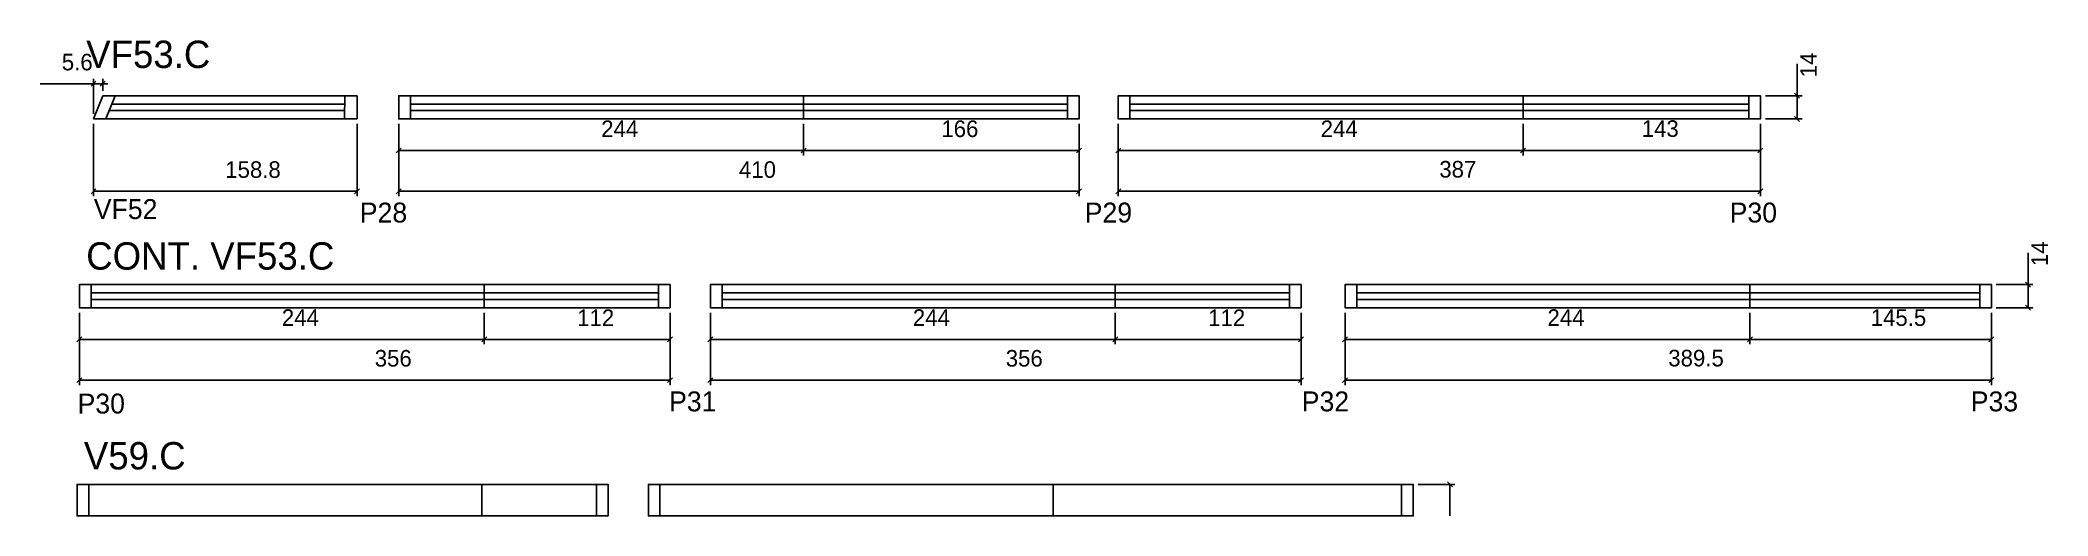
# Model space of a CAD drawing. Header units: metres. Extents: x 4078 to 5288, y -267 to 19.
import ezdxf

# ---------------------------------------------------------------- set-up
doc = ezdxf.new("R2010")
doc.units = ezdxf.units.M
for name, color, linetype in [('5', 7, 'Continuous'), ('COTA', 7, 'Continuous'), ('NOMENCLATURA', 7, 'Continuous'), ('Painéis', 7, 'Continuous'), ('SARR_2.2x7', 7, 'Continuous'), ('SARR_EDITAR', 7, 'Continuous')]:
    doc.layers.add(name, color=color, linetype=linetype)

msp = doc.modelspace()

# ---------------------------------------------------------------- linework, layer by layer
at = {"layer": 'COTA', "color": 4, "lineweight": 25}
for p, q in [((5136.7, -14.1), (5136.7, 5.1)), ((5117.6, -14.1), (5139.7, -14.1)), ((5136.7, -28.1), (5136.7, -14.1)), ((4294, -31.1), (4294, -50.1)), ((4294, -31.1), (4294, -74.7)), ((4538, -31.1), (4538, -50.1)), ((4538, -31.1), (4538, -50.1)), ((4704, -31.1), (4704, -50.1)), ((4704, -31.1), (4704, -74.7)), ((4727.6, -31.1), (4727.6, -50.1)), ((4727.6, -31.1), (4727.6, -74.7)), ((4971.6, -31.1), (4971.6, -50.1)), ((4971.6, -31.1), (4971.6, -50.1)), ((5114.6, -31.1), (5114.6, -50.1)), ((5114.6, -31.1), (5114.6, -74.7)), ((5117.6, -28.1), (5139.7, -28.1)), ((4294, -47.1), (4538, -47.1)), ((4538, -47.1), (4704, -47.1)), ((4727.6, -47.1), (4971.6, -47.1)), ((4971.6, -47.1), (5114.6, -47.1)), ((4294, -71.7), (4704, -71.7)), ((4727.6, -71.7), (5114.6, -71.7)), ((5275.9, -127.9), (5275.9, -108.7)), ((5256.8, -127.9), (5278.9, -127.9)), ((5275.9, -141.9), (5275.9, -127.9)), ((4101.5, -144.9), (4101.5, -163.9)), ((4101.5, -144.9), (4101.5, -188.5)), ((4345.5, -144.9), (4345.5, -163.9)), ((4345.5, -144.9), (4345.5, -163.9)), ((4457.5, -144.9), (4457.5, -163.9)), ((4457.5, -144.9), (4457.5, -188.5)), ((4481.8, -144.9), (4481.8, -163.9)), ((4481.8, -144.9), (4481.8, -188.5)), ((4725.8, -144.9), (4725.8, -163.9)), ((4725.8, -144.9), (4725.8, -163.9)), ((4837.8, -144.9), (4837.8, -163.9)), ((4837.8, -144.9), (4837.8, -188.5)), ((4864.3, -144.9), (4864.3, -163.9)), ((4864.3, -144.9), (4864.3, -188.5)), ((5108.3, -144.9), (5108.3, -163.9)), ((5108.3, -144.9), (5108.3, -163.9)), ((5253.8, -144.9), (5253.8, -163.9)), ((5253.8, -144.9), (5253.8, -188.5)), ((5256.8, -141.9), (5278.9, -141.9)), ((4101.5, -160.9), (4345.5, -160.9)), ((4345.5, -160.9), (4457.5, -160.9)), ((4481.8, -160.9), (4725.8, -160.9)), ((4725.8, -160.9), (4837.8, -160.9)), ((4864.3, -160.9), (5108.3, -160.9)), ((5108.3, -160.9), (5253.8, -160.9)), ((4101.5, -185.5), (4457.5, -185.5)), ((4481.8, -185.5), (4837.8, -185.5)), ((4864.3, -185.5), (5253.8, -185.5)), ((4908.4, -248.3), (4930.5, -248.3)), ((4927.5, -267.3), (4927.5, -248.3))]:
    msp.add_line(p, q, dxfattribs=at)
at = {"layer": 'COTA', "color": 0, "lineweight": 25}
for p, q in [((5138.2, -15.6), (5135.2, -12.6)), ((5135.2, -26.6), (5138.2, -29.6)), ((4295.5, -45.6), (4292.5, -48.6)), ((4536.5, -48.6), (4539.5, -45.6)), ((4539.5, -45.6), (4536.5, -48.6)), ((4702.5, -48.6), (4705.5, -45.6)), ((4729.1, -45.6), (4726.1, -48.6)), ((4970.1, -48.6), (4973.1, -45.6)), ((4973.1, -45.6), (4970.1, -48.6)), ((5113.1, -48.6), (5116.1, -45.6)), ((4295.5, -70.2), (4292.5, -73.2)), ((4702.5, -73.2), (4705.5, -70.2)), ((4729.1, -70.2), (4726.1, -73.2)), ((5113.1, -73.2), (5116.1, -70.2)), ((5277.4, -129.4), (5274.4, -126.4)), ((5274.4, -140.4), (5277.4, -143.4)), ((4103, -159.4), (4100, -162.4)), ((4344, -162.4), (4347, -159.4)), ((4347, -159.4), (4344, -162.4)), ((4456, -162.4), (4459, -159.4)), ((4483.3, -159.4), (4480.3, -162.4)), ((4724.3, -162.4), (4727.3, -159.4)), ((4727.3, -159.4), (4724.3, -162.4)), ((4836.3, -162.4), (4839.3, -159.4)), ((4865.8, -159.4), (4862.8, -162.4)), ((5106.8, -162.4), (5109.8, -159.4)), ((5109.8, -159.4), (5106.8, -162.4)), ((5252.3, -162.4), (5255.3, -159.4)), ((4103, -184), (4100, -187)), ((4456, -187), (4459, -184)), ((4483.3, -184), (4480.3, -187)), ((4836.3, -187), (4839.3, -184)), ((4865.8, -184), (4862.8, -187)), ((5252.3, -187), (5255.3, -184)), ((4929, -249.8), (4926, -246.8))]:
    msp.add_line(p, q, dxfattribs=at)
at = {"layer": 'Painéis', "color": 4, "lineweight": 25}
for p, q in [((4110, -6.9), (4077.9, -6.9)), ((4110, -25.1), (4110, -3.9)), ((4115.6, -6.9), (4110, -6.9)), ((4115.6, -11.1), (4115.6, -3.9)), ((4115.6, -6.9), (4118.6, -6.9)), ((4110, -31.1), (4110, -74.7)), ((4268.9, -31.1), (4268.9, -74.7)), ((4268.9, -71.7), (4110, -71.7))]:
    msp.add_line(p, q, dxfattribs=at)
at = {"layer": 'Painéis', "color": 0, "lineweight": 25}
for p, q in [((4108.5, -8.4), (4111.5, -5.4)), ((4117.1, -5.4), (4114.1, -8.4)), ((4111.5, -70.2), (4108.5, -73.2)), ((4267.4, -73.2), (4270.4, -70.2))]:
    msp.add_line(p, q, dxfattribs=at)
at = {"layer": 'Painéis', "color": 200, "lineweight": 25}
for p, q in [((4115.6, -14.1), (4110, -28.1)), ((4268.9, -14.1), (4115.6, -14.1)), ((4268.9, -28.1), (4268.9, -14.1)), ((4110, -28.1), (4268.9, -28.1))]:
    msp.add_line(p, q, dxfattribs=at)
for points in [[(4538, -28.1), (4294, -28.1), (4294, -14.1), (4538, -14.1)], [(4538, -14.1), (4704, -14.1), (4704, -28.1), (4538, -28.1)], [(4971.6, -28.1), (4727.6, -28.1), (4727.6, -14.1), (4971.6, -14.1)], [(4971.6, -14.1), (5114.6, -14.1), (5114.6, -28.1), (4971.6, -28.1)], [(4345.5, -141.9), (4101.5, -141.9), (4101.5, -127.9), (4345.5, -127.9)], [(4345.5, -127.9), (4457.5, -127.9), (4457.5, -141.9), (4345.5, -141.9)], [(4725.8, -141.9), (4481.8, -141.9), (4481.8, -127.9), (4725.8, -127.9)], [(4725.8, -127.9), (4837.8, -127.9), (4837.8, -141.9), (4725.8, -141.9)], [(5108.3, -141.9), (4864.3, -141.9), (4864.3, -127.9), (5108.3, -127.9)], [(5108.3, -127.9), (5253.8, -127.9), (5253.8, -141.9), (5108.3, -141.9)], [(4344.1, -267.3), (4100.1, -267.3), (4100.1, -248.3), (4344.1, -248.3)], [(4344.1, -248.3), (4420.1, -248.3), (4420.1, -267.3), (4344.1, -267.3)], [(4688.4, -267.3), (4444.4, -267.3), (4444.4, -248.3), (4688.4, -248.3)], [(4688.4, -248.3), (4905.4, -248.3), (4905.4, -267.3), (4688.4, -267.3)]]:
    msp.add_lwpolyline(points, close=True, dxfattribs=at)
at = {"layer": 'SARR_2.2x7', "color": 40, "lineweight": 25}
for p, q in [((4123.1, -14.1), (4117.5, -28.1)), ((4261.3, -28.1), (4261.4, -14.1)), ((4301, -14.1), (4301, -28.1)), ((4697, -14.1), (4697, -28.1)), ((4734.6, -14.1), (4734.6, -28.1)), ((5107.6, -14.1), (5107.6, -28.1)), ((4108.5, -127.9), (4108.5, -141.9)), ((4450.5, -127.9), (4450.5, -141.9)), ((4488.8, -127.9), (4488.8, -141.9)), ((4830.8, -127.9), (4830.8, -141.9)), ((4871.3, -127.9), (4871.3, -141.9)), ((5246.8, -127.9), (5246.8, -141.9)), ((4107.1, -248.3), (4107.1, -267.3)), ((4413.1, -248.3), (4413.1, -267.3)), ((4451.4, -248.3), (4451.4, -267.3)), ((4898.4, -248.3), (4898.4, -267.3))]:
    msp.add_line(p, q, dxfattribs=at)
at = {"layer": 'SARR_EDITAR', "color": 141, "lineweight": 25}
for p, q in [((4119.5, -23.1), (4261.3, -23.1)), ((4261.3, -19.1), (4121.1, -19.1)), ((4301, -19.1), (4538, -19.1)), ((4538, -23.1), (4301, -23.1)), ((4538, -19.1), (4697, -19.1)), ((4697, -23.1), (4538, -23.1)), ((4734.6, -19.1), (4971.6, -19.1)), ((4971.6, -23.1), (4734.6, -23.1)), ((4971.6, -19.1), (5107.6, -19.1)), ((5107.6, -23.1), (4971.6, -23.1)), ((4108.5, -132.9), (4345.5, -132.9)), ((4345.5, -132.9), (4450.5, -132.9)), ((4488.8, -132.9), (4725.8, -132.9)), ((4725.8, -132.9), (4830.8, -132.9)), ((4871.3, -132.9), (5108.3, -132.9)), ((5108.3, -132.9), (5246.8, -132.9)), ((4345.5, -136.9), (4108.5, -136.9)), ((4450.5, -136.9), (4345.5, -136.9)), ((4725.8, -136.9), (4488.8, -136.9)), ((4830.8, -136.9), (4725.8, -136.9)), ((5108.3, -136.9), (4871.3, -136.9)), ((5246.8, -136.9), (5108.3, -136.9))]:
    msp.add_line(p, q, dxfattribs=at)

# ---------------------------------------------------------------- texts
at = {"layer": '5', "color": 5, "lineweight": 25}
for s, p in [('VF52', (4110.2, -88.4)), ('P28', (4270.5, -90.5)), ('P29', (4707.4, -90.5)), ('P30', (5096.1, -90.5)), ('P30', (4100.4, -205.6)), ('P31', (4456.9, -204.3)), ('P32', (4838.2, -204.3)), ('P33', (5241.4, -204.3))]:
    msp.add_text(s, height=12, rotation=360, dxfattribs=at).set_placement(p)
at = {"layer": 'COTA', "color": 240, "lineweight": 25}
for p in [(5148.6, -3), (5287.9, -116.8)]:
    msp.add_text('14', height=10, rotation=90, dxfattribs=at).set_placement(p)
for s, p in [('244', (4416, -39)), ('166', (4621, -39)), ('244', (4849.6, -39)), ('143', (5043.1, -38.9)), ('410', (4499, -63.6)), ('387', (4921.1, -63.4)), ('244', (4223.5, -152.8)), ('112', (4401.5, -152.9)), ('244', (4603.8, -152.8)), ('112', (4781.8, -152.9)), ('244', (4986.3, -152.8)), ('145.5', (5181.1, -152.8)), ('356', (4279.5, -177.3)), ('356', (4659.8, -177.3)), ('389.5', (5059.1, -177.2))]:
    msp.add_text(s, height=10, dxfattribs=at).set_placement(p)
at = {"layer": 'NOMENCLATURA', "color": 7, "lineweight": 25}
for s, p in [('VF53.C', (4105.6, 2.6)), ('CONT. VF53.C', (4105.6, -118.9)), ('V59.C', (4104.2, -239.3))]:
    msp.add_text(s, height=16.5, dxfattribs=at).set_placement(p)
at = {"layer": 'Painéis', "color": 240, "lineweight": 25}
for s, p in [('5.6', (4090.9, 1.2)), ('158.8', (4189.4, -63.6))]:
    msp.add_text(s, height=10, dxfattribs=at).set_placement(p)

doc.saveas('drawing.dxf')
